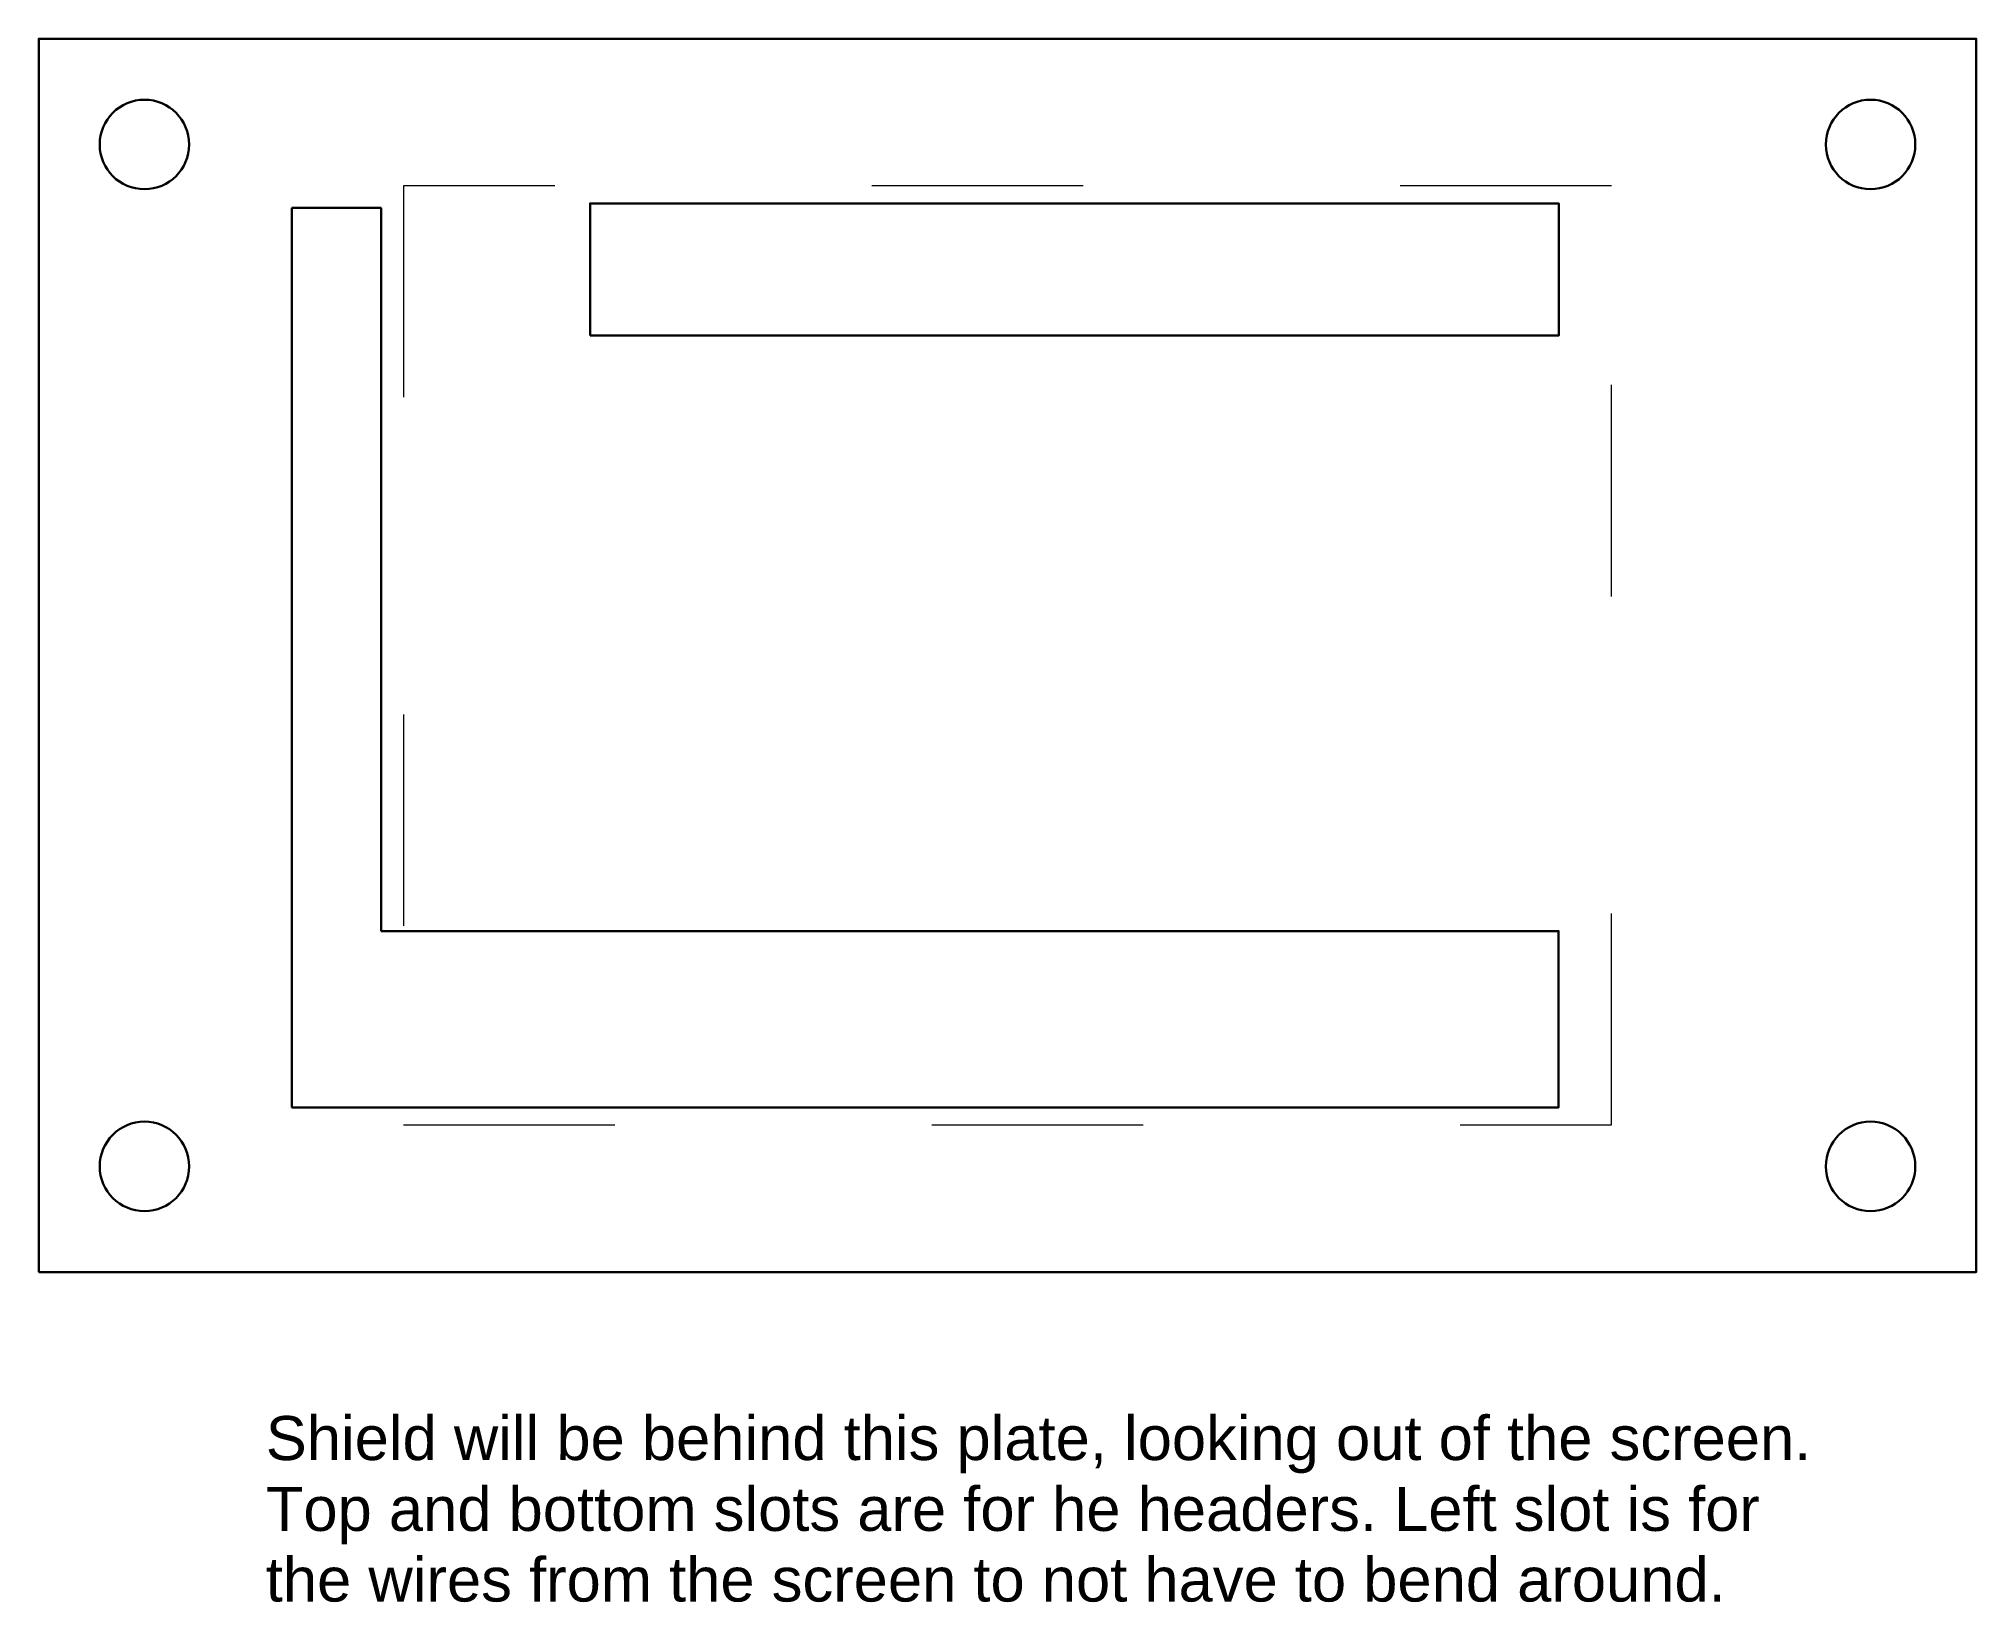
# Model space of a CAD drawing. Header units: millimetres. Extents: x 0 to 110, y -19 to 70.
import ezdxf

# ---------------------------------------------------------------- set-up
doc = ezdxf.new("R2010")
doc.units = ezdxf.units.MM
doc.header["$MEASUREMENT"] = 0
doc.linetypes.add('ACAD_ISO03W100', pattern=[30, 12, -18])
doc.styles.get("Standard").update_dxf_attribs({"font": 'Arial.ttf', "height": 2.5})

msp = doc.modelspace()

# ---------------------------------------------------------------- linework, layer by layer
at = {"lineweight": 30}
for p, q in [((19.44, 60.4), (14.36, 60.4)), ((14.36, 60.4), (14.36, 9.35)), ((19.44, 60.4), (19.44, 19.35)), ((14.36, 9.35), (19.44, 9.35))]:
    msp.add_line(p, q, dxfattribs=at)
for points in [[(0, 0), (110, 0), (110, 70), (0, 70)], [(31.3, 53.15), (86.3, 53.15), (86.3, 60.65), (31.3, 60.65)]]:
    msp.add_lwpolyline(points, close=True, dxfattribs=at)
at = {"linetype": 'ACAD_ISO03W100', "lineweight": 0, "transparency": 33554498}
msp.add_lwpolyline([(20.7, 8.35), (89.3, 8.35), (89.3, 61.65), (20.7, 61.65)], close=True, dxfattribs=at)
at = {"lineweight": 30}
msp.add_lwpolyline([(19.44, 9.35), (86.29, 9.35), (86.29, 19.35), (19.44, 19.35)], dxfattribs=at)
for centre in [(6, 64), (104, 64), (6, 6), (104, 6)]:
    msp.add_circle(centre, 2.54, dxfattribs=at)
for p in [(5.5, 70), (55, 70), (55, 0)]:
    msp.add_point(p)

# ---------------------------------------------------------------- texts
for s, p in [('Shield will be behind this plate, looking out of the screen. ', (12.89, -10.67)), ('Top and bottom slots are for he headers. Left slot is for', (12.89, -14.69)), ('the wires from the screen to not have to bend around.', (12.89, -18.7))]:
    msp.add_text(s, height=2.5).set_placement(p)

doc.saveas('drawing.dxf')
